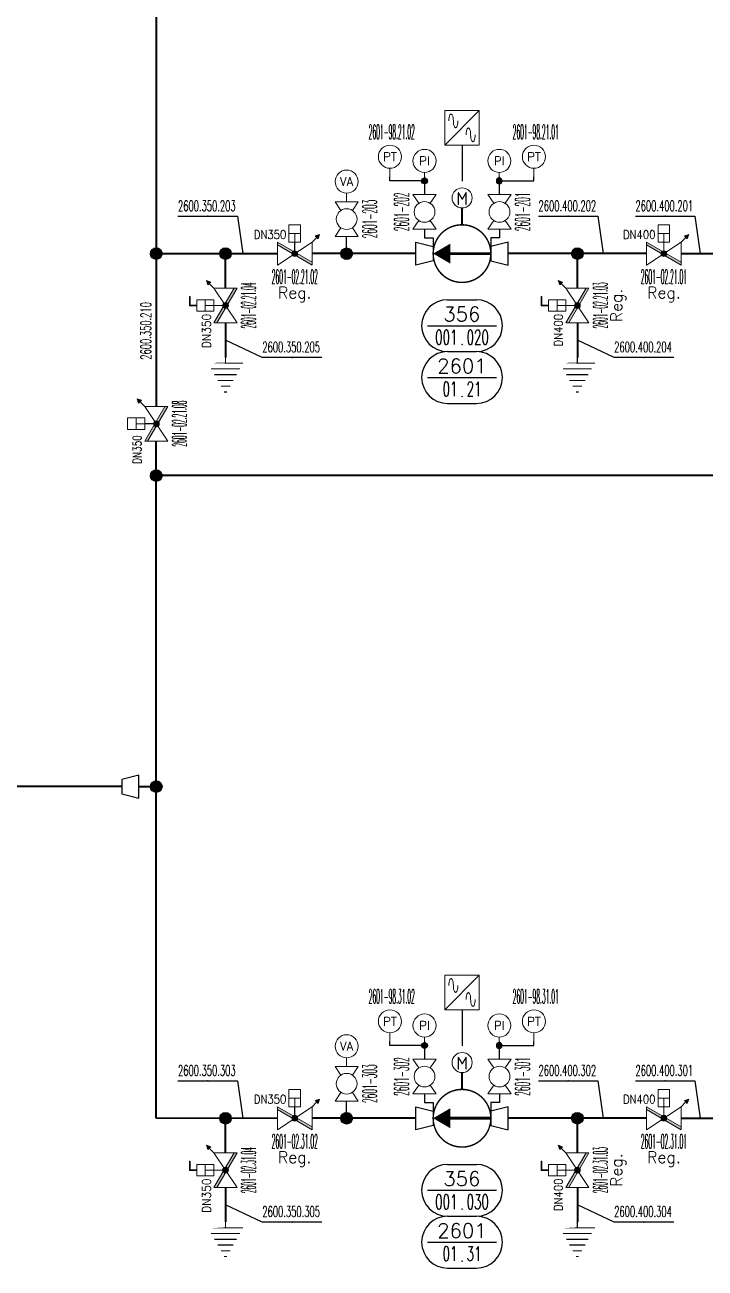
# Model space of a CAD drawing. Extents: x 20 to 522, y 20 to 460.
# Drawn here: x 151.7 to 269.7, y 19.5 to 235.2 of the extents above; entities that cross this region are included whole.
import ezdxf
from ezdxf.enums import TextEntityAlignment as Align

# ---------------------------------------------------------------- set-up
doc = ezdxf.new("R2010")
doc.units = 0
doc.header["$LTSCALE"] = 10
doc.linetypes.add('PHANTOM2', pattern=[1.25, 0.625, -0.125, 0.125, -0.125, 0.125, -0.125])
for name, color, linetype in [('000-TX1', 1, 'Continuous'), ('000-TX2', 2, 'Continuous'), ('000-TX3', 3, 'Continuous'), ('0CO0', 7, 'Continuous'), ('0CO1', 1, 'Continuous'), ('0TX1', 1, 'Continuous'), ('0TX2', 2, 'Continuous')]:
    doc.layers.add(name, color=color, linetype=linetype)
for name, color, linetype, lineweight in [('1400_1 Circulation System Piping', 102, 'Continuous', 60), ('2600 Tank Drainage System Piping', 200, 'Continuous', 40), ('ARMATURE', 1, 'Continuous', 15), ('PIPENUM', 1, 'Continuous', 25)]:
    doc.layers.add(name, color=color, linetype=linetype, lineweight=lineweight)
doc.layers.add('Viewport', color=7, linetype='Continuous', plot=False)
doc.styles.add('MMC-TX2', font='romans.shx')
doc.styles.add('ROMANS', font='romans.shx')
doc.styles.get("Standard").update_dxf_attribs({"font": 'isocp.shx'})
doc.styles.add('Standard-TX2', font='romans.shx')

# ---------------------------------------------------------------- blocks, each defined once
blk = doc.blocks.new('Overboard_tag')
at = {"const_width": 0.2}
for points in [[(0, -1), (0, 0)], [(-2.49, -2), (2.49, -2)], [(-1.93, -3), (1.93, -3)], [(-1.37, -4), (1.37, -4)], [(-0.81, -5), (0.81, -5)], [(-0.25, -6), (0.25, -6)]]:
    blk.add_lwpolyline(points, dxfattribs=at)
blk.add_lwpolyline([(-3.05, -1), (3.05, -1)], close=True, dxfattribs=at)
blk = doc.blocks.new('BU310PN_FPM_MMC')
h = blk.add_hatch(color=256)
h.dxf.hatch_style = 1
h.paths.add_polyline_path([(2.94, 6.27), (2.94, 5), (3.06, 5), (3.06, 6.15), (4.56, 6.15), (4.56, 6.27)])
h = blk.add_hatch(color=256)
h.dxf.hatch_style = 1
h.paths.add_polyline_path([(7.31, 3.31), (6.57, 3.06), (6.82, 2.82), (7.06, 2.57)])
blk.add_hatch(color=256).paths.add_polyline_path([(0, 2), (6, -1.5), (6, -2), (0, 1.5)])
h = blk.add_hatch(color=256)
edge = h.paths.add_edge_path()
edge.add_arc((3, -0.01), 0.5, 0, 360)
for p, q in [((2.94, 5), (2.94, 6.27)), ((2.94, 6.27), (4.56, 6.27)), ((3.06, 5), (2.94, 5)), ((3.06, 5), (3.06, 6.15)), ((3.06, 6.15), (4.56, 6.15)), ((4.56, 6.15), (4.56, 6.27)), ((2, 3.5), (4, 3.5)), ((3, 3.5), (3, 2)), ((6, 2), (6.82, 2.82)), ((7.31, 3.31), (6.57, 3.06)), ((6.57, 3.06), (6.82, 2.82)), ((6.82, 2.82), (7.06, 2.57)), ((7.31, 3.31), (7.06, 2.57))]:
    blk.add_line(p, q)
for points in [[(2, 2), (4, 2), (4, 5), (2, 5)], [(0, 2), (6, -1.5), (6, -2), (0, 1.5)]]:
    blk.add_lwpolyline(points, close=True)
blk.add_lwpolyline([(0, 2), (0, -2), (6, 2), (6, -2)])
at = {"const_width": 0.2}
blk.add_lwpolyline([(3, 0), (3, 2)], dxfattribs=at)
blk.add_circle((3, -0.01), 0.5)
at = {"layer": '000-TX1', "style": 'MMC-TX2'}
blk.add_text('Reg.', height=2, dxfattribs=at).set_placement((3, -7.1), align=Align.MIDDLE)
at = {"layer": '000-TX1', "style": 'MMC-TX2', "width": 0.85}
blk.add_attdef('SIZE', text='', height=1.5, dxfattribs=at).set_placement((1.54, 3.3), align=Align.MIDDLE_RIGHT)
at = {"layer": '000-TX1', "style": 'MMC-TX2', "width": 0.457143}
blk.add_attdef('ITEMNR.', text='', height=2.5, rotation=360, dxfattribs=at).set_placement((-0.99, -5.24), (7.01, -5.24), align=Align.FIT)
at = {"layer": '000-TX1', "style": 'MMC-TX2', "flags": 1}
for tag, p in [('PRODUCT_NR', (-1, -10.2)), ('DESCRIPTION.', (-1, -13.16)), ('TYPE', (-1, -16.17)), ('RATING', (-1, -19.17)), ('DRILL', (-1, -22.17)), ('HOUSING', (-1, -25.17)), ('TRIM', (-1, -28.17)), ('STEM', (-1, -31.17)), ('SEAT', (-1, -34.17)), ('CTRL', (-1, -37.17)), ('CERT', (-1, -40.17)), ('REMARKS', (-1, -43.17)), ('REV', (-1, -46.17)), ('TAG', (-1, -49.17)), ('FONT/SIGN', (-1, -52.17)), ('DO', (-1, -55.84)), ('DI', (-1, -58.84)), ('AO', (-0.79, -61.28)), ('AI', (-0.79, -64.28)), ('BUS', (-1, -66.95))]:
    blk.add_attdef(tag, p, '', height=1.5, dxfattribs=at)
blk = doc.blocks.new('BU310PN_FM_MMC')
h = blk.add_hatch(color=256)
h.dxf.hatch_style = 1
h.paths.add_polyline_path([(2.94, 6.27), (2.94, 5), (3.06, 5), (3.06, 6.15), (4.56, 6.15), (4.56, 6.27)])
h = blk.add_hatch(color=256)
h.dxf.hatch_style = 1
h.paths.add_polyline_path([(7.31, 3.31), (6.57, 3.06), (6.82, 2.82), (7.06, 2.57)])
blk.add_hatch(color=256).paths.add_polyline_path([(0, 2), (6, -1.5), (6, -2), (0, 1.5)])
h = blk.add_hatch(color=256)
edge = h.paths.add_edge_path()
edge.add_arc((3, -0.01), 0.5, 0, 360)
for p, q in [((2.94, 5), (2.94, 6.27)), ((2.94, 6.27), (4.56, 6.27)), ((3.06, 5), (2.94, 5)), ((3.06, 5), (3.06, 6.15)), ((3.06, 6.15), (4.56, 6.15)), ((4.56, 6.15), (4.56, 6.27)), ((2, 3.5), (4, 3.5)), ((3, 3.5), (3, 2)), ((6, 2), (6.82, 2.82)), ((7.31, 3.31), (6.57, 3.06)), ((6.57, 3.06), (6.82, 2.82)), ((6.82, 2.82), (7.06, 2.57)), ((7.31, 3.31), (7.06, 2.57))]:
    blk.add_line(p, q)
for points in [[(2, 2), (4, 2), (4, 5), (2, 5)], [(0, 2), (6, -1.5), (6, -2), (0, 1.5)]]:
    blk.add_lwpolyline(points, close=True)
blk.add_lwpolyline([(0, 2), (0, -2), (6, 2), (6, -2)])
at = {"const_width": 0.2}
blk.add_lwpolyline([(3, 0), (3, 2)], dxfattribs=at)
blk.add_circle((3, -0.01), 0.5)
at = {"layer": '000-TX1', "style": 'MMC-TX2', "width": 0.9}
blk.add_attdef('SIZE', text='', height=1.5, dxfattribs=at).set_placement((1.54, 3.3), align=Align.MIDDLE_RIGHT)
at = {"layer": '000-TX1', "style": 'MMC-TX2', "width": 0.457143}
blk.add_attdef('ITEMNR.', text='', height=2.5, rotation=360, dxfattribs=at).set_placement((-0.99, -5.24), (7.01, -5.24), align=Align.FIT)
at = {"layer": '000-TX1', "style": 'MMC-TX2', "flags": 1}
for tag, p in [('PRODUCT_NR', (-1, -10.2)), ('DESCRIPTION.', (-1, -13.16)), ('TYPE', (-1, -16.17)), ('RATING', (-1, -19.17)), ('DRILL', (-1, -22.17)), ('HOUSING', (-1, -25.17)), ('TRIM', (-1, -28.17)), ('STEM', (-1, -31.17)), ('SEAT', (-1, -34.17)), ('CTRL', (-1, -37.17)), ('CERT', (-1, -40.17)), ('REMARKS', (-1, -43.17)), ('REV', (-1, -46.17)), ('TAG', (-1, -49.17)), ('FONT/SIGN', (-1, -52.17))]:
    blk.add_attdef(tag, p, '', height=1.5, dxfattribs=at)
blk = doc.blocks.new('BU310PN_FP_MMC')
h = blk.add_hatch(color=256)
h.dxf.hatch_style = 1
h.paths.add_polyline_path([(7.31, 3.31), (6.57, 3.06), (6.82, 2.82), (7.06, 2.57)])
blk.add_hatch(color=256).paths.add_polyline_path([(0, 2), (6, -1.5), (6, -2), (0, 1.5)])
h = blk.add_hatch(color=256)
edge = h.paths.add_edge_path()
edge.add_arc((3, -0.01), 0.5, 0, 360)
for p, q in [((2, 3.5), (4, 3.5)), ((3, 3.5), (3, 2)), ((6, 2), (6.82, 2.82)), ((7.31, 3.31), (6.57, 3.06)), ((6.57, 3.06), (6.82, 2.82)), ((6.82, 2.82), (7.06, 2.57)), ((7.31, 3.31), (7.06, 2.57))]:
    blk.add_line(p, q)
for points in [[(2, 2), (4, 2), (4, 5), (2, 5)], [(0, 2), (6, -1.5), (6, -2), (0, 1.5)]]:
    blk.add_lwpolyline(points, close=True)
blk.add_lwpolyline([(0, 2), (0, -2), (6, 2), (6, -2)])
at = {"const_width": 0.2}
blk.add_lwpolyline([(3, 0), (3, 2)], dxfattribs=at)
blk.add_circle((3, -0.01), 0.5)
at = {"layer": '000-TX1', "style": 'MMC-TX2'}
blk.add_text('Reg.', height=2, dxfattribs=at).set_placement((3, -7.1), align=Align.MIDDLE)
at = {"layer": '000-TX1', "style": 'MMC-TX2', "width": 0.85}
blk.add_attdef('SIZE', text='', height=1.5, dxfattribs=at).set_placement((1.54, 3.3), align=Align.MIDDLE_RIGHT)
at = {"layer": '000-TX1', "style": 'MMC-TX2', "width": 0.457143}
blk.add_attdef('ITEMNR.', text='', height=2.5, rotation=360, dxfattribs=at).set_placement((-0.99, -5.24), (7.01, -5.24), align=Align.FIT)
at = {"layer": '000-TX1', "style": 'MMC-TX2', "flags": 1}
for tag, p in [('PRODUCT_NR', (-1, -10.2)), ('DESCRIPTION.', (-1, -13.16)), ('TYPE', (-1, -16.17)), ('RATING', (-1, -19.17)), ('DRILL', (-1, -22.17)), ('HOUSING', (-1, -25.17)), ('TRIM', (-1, -28.17)), ('STEM', (-1, -31.17)), ('SEAT', (-1, -34.17)), ('CTRL', (-1, -37.17)), ('CERT', (-1, -40.17)), ('REMARKS', (-1, -43.17)), ('REV', (-1, -46.17)), ('TAG', (-1, -49.17)), ('FONT/SIGN', (-1, -52.17)), ('DO', (-1, -55.84)), ('DI', (-1, -58.84)), ('AO', (-0.79, -61.28)), ('AI', (-0.79, -64.28)), ('BUS', (-1, -66.95))]:
    blk.add_attdef(tag, p, '', height=1.5, dxfattribs=at)
blk = doc.blocks.new('BU310PN_F_MMC')
h = blk.add_hatch(color=256)
h.dxf.hatch_style = 1
h.paths.add_polyline_path([(7.31, 3.31), (6.57, 3.06), (6.82, 2.82), (7.06, 2.57)])
blk.add_hatch(color=256).paths.add_polyline_path([(0, 2), (6, -1.5), (6, -2), (0, 1.5)])
h = blk.add_hatch(color=256)
edge = h.paths.add_edge_path()
edge.add_arc((3, -0.01), 0.5, 0, 360)
for p, q in [((2, 3.5), (4, 3.5)), ((3, 3.5), (3, 2)), ((6, 2), (6.82, 2.82)), ((7.31, 3.31), (6.57, 3.06)), ((6.57, 3.06), (6.82, 2.82)), ((6.82, 2.82), (7.06, 2.57)), ((7.31, 3.31), (7.06, 2.57))]:
    blk.add_line(p, q)
for points in [[(2, 2), (4, 2), (4, 5), (2, 5)], [(0, 2), (6, -1.5), (6, -2), (0, 1.5)]]:
    blk.add_lwpolyline(points, close=True)
blk.add_lwpolyline([(0, 2), (0, -2), (6, 2), (6, -2)])
at = {"const_width": 0.2}
blk.add_lwpolyline([(3, 0), (3, 2)], dxfattribs=at)
blk.add_circle((3, -0.01), 0.5)
at = {"layer": '000-TX1', "style": 'MMC-TX2', "width": 0.75}
blk.add_attdef('SIZE', text='', height=1.5, dxfattribs=at).set_placement((1, 3.34), align=Align.MIDDLE_RIGHT)
at = {"layer": '000-TX1', "style": 'MMC-TX2', "width": 0.457143}
blk.add_attdef('ITEMNR.', text='', height=2.5, rotation=360, dxfattribs=at).set_placement((-0.99, -5.24), (7.01, -5.24), align=Align.FIT)
at = {"layer": '000-TX1', "style": 'MMC-TX2', "flags": 1}
for tag, p in [('PRODUCT_NR', (-1, -10.2)), ('DESCRIPTION.', (-1, -13.16)), ('TYPE', (-1, -16.17)), ('RATING', (-1, -19.17)), ('DRILL', (-1, -22.17)), ('HOUSING', (-1, -25.17)), ('TRIM', (-1, -28.17)), ('STEM', (-1, -31.17)), ('SEAT', (-1, -34.17)), ('CTRL', (-1, -37.17)), ('CERT', (-1, -40.17)), ('REMARKS', (-1, -43.17)), ('REV', (-1, -46.17)), ('TAG', (-1, -49.17)), ('FONT/SIGN', (-1, -52.17)), ('DO', (-1, -55.84)), ('DI', (-1, -58.84)), ('AO', (-0.79, -61.28)), ('AI', (-0.79, -64.28)), ('BUS', (-1, -66.95))]:
    blk.add_attdef(tag, p, '', height=1.5, dxfattribs=at)
blk = doc.blocks.new('MMCFP_COMP_TAG')
at = {"layer": '000-TX3', "ltscale": 3}
for p, q in [((-2.5, 4.5), (2.5, 4.5)), ((-6, 0), (6, 0)), ((-2.5, -4.5), (2.5, -4.5))]:
    blk.add_line(p, q, dxfattribs=at)
for centre, start, end in [((-2.5, 0), 90, 270), ((2.5, 0), 270, 90)]:
    blk.add_arc(centre, 4.5, start, end, dxfattribs=at)
at = {"layer": '000-TX2', "style": 'Standard-TX2'}
blk.add_text('.', height=1.5, dxfattribs=at).set_placement((0.02, -3.35), align=Align.CENTER)
at = {"layer": '000-TX2', "style": 'Standard-TX2', "flags": 8}
blk.add_attdef('WBS1', text='', height=2.5, dxfattribs=at).set_placement((-0.02, 0.75), align=Align.CENTER)
at = {"layer": '000-TX2', "style": 'Standard-TX2', "width": 0.6, "flags": 8}
blk.add_attdef('WBS2', text='', height=2.5, dxfattribs=at).set_placement((-0.8, -3.25), align=Align.RIGHT)
blk.add_attdef('Number', (0.8, -3.25), '', height=2.5, dxfattribs=at)
blk = doc.blocks.new('JOINT')
h = blk.add_hatch(color=256)
h.dxf.hatch_style = 1
h.paths.add_polyline_path([(1, 0, 1), (-1, 0, 1)])
at = {"layer": 'Viewport'}
blk.add_circle((0, 0), 1, dxfattribs=at)
blk = doc.blocks.new('1900 TANK-TRUNK-DEWATER 01')
at = {"layer": '0CO0'}
for points in [[(-93.26, 18.48), (-82.93, 18.48), (-82, 12)], [(-30.76, 18.48), (-20.43, 18.48), (-19.5, 12)], [(-13.95, 18.48), (-3.62, 18.48), (-2.69, 12)]]:
    blk.add_lwpolyline(points, dxfattribs=at)
at = {"layer": '2600 Tank Drainage System Piping'}
for points in [[(-85, 6), (-85, 12)], [(-52, 12), (-70, 12)], [(-12, 12), (-36, 12)], [(-24, 6), (-24, 12)], [(-6, 12), (7.5, 12), (7.5, 1.5)], [(-85, 0), (-85, -6)], [(-24, 0), (-24, -6)]]:
    blk.add_lwpolyline(points, dxfattribs=at)
at = {"layer": '0CO1'}
for p in [(-85, -6), (-24, -6)]:
    blk.add_blockref('Overboard_tag', p, dxfattribs=at)
at = {"layer": '2600 Tank Drainage System Piping', "rotation": 180}
blk.add_blockref('JOINT', (-64, 11.99), dxfattribs=at)
blk = doc.blocks.new('P301_MMC')
at = {"const_width": 0.25}
blk.add_lwpolyline([(10.5, 0), (10.5, 0, -0.414214), (5.5, -5), (5.5, -5, -0.414214), (0.5, 0), (0.5, 0, -0.414214), (5.5, 5), (5.5, 5, -0.414214)], format="xyb", close=True, dxfattribs=at)
at = {"ltscale": 2}
blk.add_lwpolyline([(3.5, 0, 3.5, 0, 0), (0.5, 0, 0, 0, 0)], format="xyseb", dxfattribs=at)
at = {"const_width": 0.5}
blk.add_lwpolyline([(10.5, 0), (3.5, 0)], dxfattribs=at)
blk = doc.blocks.new('E852_MMC')
at = {"color": 0}
blk.add_line((-3, 0), (3, 6), dxfattribs=at)
blk.add_lwpolyline([(-3, 0), (3, 0), (3, 6), (-3, 6)], close=True, dxfattribs=at)
for centre, major_axis in [((-1.9, 4.2), (0, -1.2)), ((-1.1, 4.2), (0, 1.2)), ((1.1, 1.8), (0, -1.2)), ((1.9, 1.8), (0, 1.2))]:
    blk.add_ellipse(centre, major_axis=major_axis, ratio=0.333333, start_param=1.570796, end_param=4.712389, dxfattribs=at)
blk = doc.blocks.new('CPUMP WITH SENSORS')
at = {"layer": '0CO0', "linetype": 'PHANTOM2'}
blk.add_lwpolyline([(0, 18.82), (-0.02, 11.41)], dxfattribs=at)
at = {"layer": '0CO1'}
for points in [[(-6.46, 12.61), (-12.46, 12.61), (-12.46, 13.32)], [(-6.46, 13.32), (-6.46, 10.24)], [(6.5, 13.32), (6.5, 10.24)], [(6.5, 12.61), (12.5, 12.61), (12.5, 13.32)], [(-6.5, 4.24), (-6.5, 2.74), (-5, 2.74), (-5, 1.24)], [(6.5, 4.24), (6.5, 2.74), (5, 2.74), (5, 1.24)]]:
    blk.add_lwpolyline(points, dxfattribs=at)
for points in [[(-8, -2), (-8, 2), (-5, 1.25), (-5, -1.25)], [(8, -2), (8, 2), (5, 1.25), (5, -1.25)]]:
    blk.add_lwpolyline(points, close=True, dxfattribs=at)
at = {"layer": 'ARMATURE', "const_width": 0.373}
blk.add_lwpolyline([(0, 4.97), (0, 7.92)], dxfattribs=at)
at = {"layer": 'ARMATURE'}
blk.add_circle((-0.02, 9.66), 1.74, dxfattribs=at)
at = {"layer": '0CO1', "yscale": 0.5, "zscale": 0.5, "rotation": 180}
for p, xscale in [((-6.46, 12.6), 0.5), ((6.5, 12.6), -0.5)]:
    blk.add_blockref('JOINT', p, dxfattribs=dict(at, xscale=xscale))
at = {"layer": 'ARMATURE', "ltscale": 2, "xscale": -1}
blk.add_blockref('E852_MMC', (0, 18.82), dxfattribs=at)
at = {"layer": 'ARMATURE', "ltscale": 2, "rotation": 180}
blk.add_blockref('P301_MMC', (5.5, 0), dxfattribs=at)
at = {"color": 2}
blk.add_text('M', height=2.24, dxfattribs=at).set_placement((-0.04, 8.43), align=Align.CENTER)
blk = doc.blocks.new('Pipe_tag')
at = {"layer": '0CO1', "ltscale": 2}
blk.add_point((6, 0), dxfattribs=at)
at = {"color": 0, "style": 'ROMANS', "width": 0.532808}
blk.add_attdef('PIPE-NO', text='', height=2.2, dxfattribs=at).set_placement((-0.18, 1.08), (11.82, 1.08), align=Align.FIT)
at = {"layer": '000-TX2', "color": 2, "style": 'ROMANS', "flags": 1}
for tag, p in [('REMARKS', (6, 12.18)), ('TO', (5.97, 10.4)), ('FROM', (6.01, 8.78)), ('MATERIAL', (6.34, 6.9)), ('DIAMETER', (6.07, 4.56))]:
    blk.add_attdef(tag, text='', height=1.2, dxfattribs=at).set_placement(p, align=Align.MIDDLE_CENTER)
at = {"layer": '000-TX2', "style": 'ROMANS'}
blk.add_attdef('PIPE_TYPE', text='', height=1.2, dxfattribs=at).set_placement((5.89, -1.18), align=Align.MIDDLE)
blk = doc.blocks.new('I201_MMC')
blk.add_line((0, 1.68), (0, 3.18))
blk.add_circle((0, 5.18), 2)
at = {"layer": '000-TX1', "style": 'MMC-TX2', "flags": 1}
for tag, p in [('DO', (-2.77, -51.79)), ('DI', (-2.77, -54.79)), ('AO', (-2.56, -57.23)), ('AI', (-2.56, -60.23)), ('BUS', (-2.77, -62.9))]:
    blk.add_attdef(tag, p, '', height=1.5, dxfattribs=at)
at = {"layer": '0TX1', "style": 'MMC-TX2', "width": 0.457143}
blk.add_attdef('ITEMNR.', text='', height=2.5, rotation=360, dxfattribs=at).set_placement((-3.69, 8.24), (4.31, 8.24), align=Align.FIT)
at = {"layer": '0TX1', "style": 'MMC-TX2'}
blk.add_attdef('SIZE', text='', height=1.5, dxfattribs=at).set_placement((-1.84, 3.3), align=Align.MIDDLE_RIGHT)
at = {"layer": '0TX1', "style": 'MMC-TX2', "flags": 1}
for tag, p in [('PRODUCT_NR', (-2.77, -7.16)), ('DESCRIPTION.', (-2.77, -10.12)), ('TYPE', (-2.77, -13.13)), ('RATING', (-2.77, -16.13)), ('DRILL', (-2.77, -19.13)), ('HOUSING', (-2.77, -22.13)), ('TRIM', (-2.77, -25.13)), ('STEM', (-2.77, -28.13)), ('SEAT', (-2.77, -31.13)), ('CTRL', (-2.77, -34.13)), ('CERT', (-2.77, -37.13)), ('REMARKS', (-2.77, -40.13)), ('REV', (-2.77, -43.13)), ('TAG', (-2.77, -46.13)), ('FONT/SIGN', (-2.77, -49.13))]:
    blk.add_attdef(tag, p, '', height=1.5, dxfattribs=at)
at = {"layer": '0TX2', "style": 'MMC-TX2', "flags": 8}
blk.add_attdef('T', text='', height=1.5, dxfattribs=at).set_placement((0, 5.18), align=Align.MIDDLE_CENTER)
blk = doc.blocks.new('PI')
blk.add_line((0, 0), (0, 0.78))
blk.add_circle((0, 2.78), 2)
at = {"layer": '000-TX1', "style": 'MMC-TX2', "flags": 1}
for tag, p in [('DO', (-2.77, -54.19)), ('DI', (-2.77, -57.19)), ('AO', (-2.56, -59.63)), ('AI', (-2.56, -62.63)), ('BUS', (-2.77, -65.3))]:
    blk.add_attdef(tag, p, '', height=1.5, dxfattribs=at)
at = {"layer": '0TX1', "style": 'MMC-TX2', "width": 0.457143}
blk.add_attdef('ITEMNR.', text='', height=2.5, rotation=360, dxfattribs=at).set_placement((-3.69, 5.84), (4.31, 5.84), align=Align.FIT)
at = {"layer": '0TX1', "style": 'MMC-TX2'}
blk.add_attdef('SIZE', text='', height=1.5, dxfattribs=at).set_placement((-1.84, 0.9), align=Align.MIDDLE_RIGHT)
at = {"layer": '0TX1', "style": 'MMC-TX2', "flags": 1}
for tag, p in [('PRODUCT_NR', (-2.77, -9.56)), ('DESCRIPTION.', (-2.77, -12.52)), ('TYPE', (-2.77, -15.53)), ('RATING', (-2.77, -18.53)), ('DRILL', (-2.77, -21.53)), ('HOUSING', (-2.77, -24.53)), ('TRIM', (-2.77, -27.53)), ('STEM', (-2.77, -30.53)), ('SEAT', (-2.77, -33.53)), ('CTRL', (-2.77, -36.53)), ('CERT', (-2.77, -39.53)), ('REMARKS', (-2.77, -42.53)), ('REV', (-2.77, -45.53)), ('TAG', (-2.77, -48.53)), ('FONT/SIGN', (-2.77, -51.53))]:
    blk.add_attdef(tag, p, '', height=1.5, dxfattribs=at)
at = {"layer": '0TX2', "style": 'MMC-TX2', "flags": 8}
blk.add_attdef('PI', text='', height=1.5, dxfattribs=at).set_placement((0, 2.78), align=Align.MIDDLE_CENTER)
blk = doc.blocks.new('BV702_MMC')
for points in [[(1.5, -1), (0, -2), (0, 2), (1.5, 1)], [(4.5, -1), (6, -2), (6, 2), (4.5, 1)]]:
    blk.add_lwpolyline(points)
blk.add_circle((3, 0), 1.8)
at = {"layer": '000-TX1', "style": 'MMC-TX2'}
blk.add_attdef('SIZE', text='', height=1.5, dxfattribs=at).set_placement((1.54, 3.3), align=Align.MIDDLE_RIGHT)
at = {"layer": '000-TX1', "style": 'MMC-TX2', "width": 0.457143}
blk.add_attdef('ITEMNR.', text='', height=2.5, rotation=360, dxfattribs=at).set_placement((-0.99, -5.24), (7.01, -5.24), align=Align.FIT)
at = {"layer": '000-TX1', "style": 'MMC-TX2', "flags": 1}
for tag, p in [('PRODUCT_NR', (-1, -10.2)), ('DESCRIPTION.', (-1, -13.16)), ('TYPE', (-1, -16.17)), ('RATING', (-1, -19.17)), ('DRILL', (-1, -22.17)), ('HOUSING', (-1, -25.17)), ('TRIM', (-1, -28.17)), ('STEM', (-1, -31.17)), ('SEAT', (-1, -34.17)), ('CTRL', (-1, -37.17)), ('CERT', (-1, -40.17)), ('REV', (-1, -46.17)), ('TAG', (-1, -49.17)), ('FONT/SIGN', (-1, -52.17)), ('DO', (-1, -55.82)), ('DI', (-1, -58.82)), ('AO', (-0.79, -61.26)), ('AI', (-0.79, -64.26)), ('BUS', (-1, -66.94))]:
    blk.add_attdef(tag, p, '', height=1.5, dxfattribs=at)
blk.add_attdef('REMARKS', text='', height=1, dxfattribs=at).set_placement((-1, -43.17), (9.07, -43.17), align=Align.ALIGNED)
blk = doc.blocks.new('VA')
blk.add_line((0, -0.72), (0, 0.78))
blk.add_circle((0, 2.78), 2)
at = {"layer": '000-TX1', "style": 'MMC-TX2', "flags": 1}
for tag, p in [('DO', (-2.77, -54.19)), ('DI', (-2.77, -57.19)), ('AO', (-2.56, -59.63)), ('AI', (-2.56, -62.63)), ('BUS', (-2.77, -65.3))]:
    blk.add_attdef(tag, p, '', height=1.5, dxfattribs=at)
at = {"layer": '0TX1', "style": 'MMC-TX2', "width": 0.457143}
blk.add_attdef('ITEMNR.', text='', height=2.5, rotation=360, dxfattribs=at).set_placement((-3.69, 5.84), (4.31, 5.84), align=Align.FIT)
at = {"layer": '0TX1', "style": 'MMC-TX2'}
blk.add_attdef('SIZE', text='', height=1.5, dxfattribs=at).set_placement((-1.84, 0.9), align=Align.MIDDLE_RIGHT)
at = {"layer": '0TX1', "style": 'MMC-TX2', "flags": 1}
for tag, p in [('PRODUCT_NR', (-2.77, -9.56)), ('DESCRIPTION.', (-2.77, -12.52)), ('TYPE', (-2.77, -15.53)), ('RATING', (-2.77, -18.53)), ('DRILL', (-2.77, -21.53)), ('HOUSING', (-2.77, -24.53)), ('TRIM', (-2.77, -27.53)), ('STEM', (-2.77, -30.53)), ('SEAT', (-2.77, -33.53)), ('CTRL', (-2.77, -36.53)), ('CERT', (-2.77, -39.53)), ('REMARKS', (-2.77, -42.53)), ('REV', (-2.77, -45.53)), ('TAG', (-2.77, -48.53)), ('FONT/SIGN', (-2.77, -51.53))]:
    blk.add_attdef(tag, p, '', height=1.5, dxfattribs=at)
at = {"layer": '0TX2', "style": 'MMC-TX2', "flags": 8}
blk.add_attdef('VA', text='', height=1.5, dxfattribs=at).set_placement((0, 2.78), align=Align.MIDDLE_CENTER)

msp = doc.modelspace()

# ---------------------------------------------------------------- linework, layer by layer
for points in [[(203.22, 177.52), (192.89, 177.52), (186.52, 180.53)], [(264.22, 177.52), (253.89, 177.52), (247.52, 180.53)], [(203.22, 27.52), (192.89, 27.52), (186.52, 30.53)], [(264.22, 27.52), (253.89, 27.52), (247.52, 30.53)]]:
    msp.add_lwpolyline(points)
at = {"layer": '0CO0'}
for points in [[(178.27, 202), (188.59, 202), (189.52, 195.53)], [(240.77, 202), (251.09, 202), (252.02, 195.53)], [(257.57, 202), (267.9, 202), (268.83, 195.53)]]:
    msp.add_lwpolyline(points, dxfattribs=at)
at = {"layer": '0CO1'}
for points in [[(207.52, 195.52), (207.52, 198.52)], [(207.52, 45.52), (207.52, 48.52)]]:
    msp.add_lwpolyline(points, dxfattribs=at)
msp.add_lwpolyline([(171.52, 101.06), (171.52, 105.06), (168.52, 104.31), (168.52, 101.81)], close=True, dxfattribs=at)
at = {"layer": '2600 Tank Drainage System Piping'}
for p, q in [((174.52, 313.02), (174.52, 195.53)), ((174.52, 195.53), (174.52, 169.02)), ((174.52, 195.53), (195.52, 195.53)), ((174.52, 45.53), (174.52, 163.02)), ((477.58, 157.02), (174.52, 157.02)), ((168.52, 103.06), (122.02, 103.06)), ((171.52, 103.06), (174.52, 103.06)), ((195.52, 45.51), (174.52, 45.53))]:
    msp.add_line(p, q, dxfattribs=at)
for points in [[(186.52, 189.53), (186.52, 195.53)], [(219.52, 195.53), (201.52, 195.53)], [(259.52, 195.53), (235.52, 195.53)], [(247.52, 189.53), (247.52, 195.53)], [(265.52, 195.53), (279.02, 195.53), (279.02, 185.03)], [(186.52, 183.53), (186.52, 177.53)], [(247.52, 183.53), (247.52, 177.53)]]:
    msp.add_lwpolyline(points, dxfattribs=at)

# ---------------------------------------------------------------- block references
ref = msp.add_blockref('MMCFP_COMP_TAG', (227.52, 183.03))
ref.add_attrib('WBS1', '356', dxfattribs={"layer": '000-TX2', "height": 2.5, "style": 'Standard-TX2'}).set_placement((227.5, 183.78), align=Align.CENTER)
ref.add_attrib('WBS2', '001', dxfattribs={"layer": '000-TX2', "height": 2.5, "style": 'Standard-TX2', "width": 0.6}).set_placement((226.72, 179.78), align=Align.RIGHT)
ref.add_attrib('Number', '020', (228.32, 179.78), dxfattribs={"layer": '000-TX2', "height": 2.5, "style": 'Standard-TX2', "width": 0.6})
ref = msp.add_blockref('MMCFP_COMP_TAG', (227.52, 174.03))
ref.add_attrib('WBS1', '2601', dxfattribs={"layer": '000-TX2', "height": 2.5, "style": 'Standard-TX2'}).set_placement((227.5, 174.78), align=Align.CENTER)
ref.add_attrib('WBS2', '01', dxfattribs={"layer": '000-TX2', "height": 2.5, "style": 'Standard-TX2', "width": 0.6}).set_placement((226.72, 170.78), align=Align.RIGHT)
ref.add_attrib('Number', '21', (228.32, 170.78), dxfattribs={"layer": '000-TX2', "height": 2.5, "style": 'Standard-TX2', "width": 0.6})
ref = msp.add_blockref('MMCFP_COMP_TAG', (227.52, 33.03))
ref.add_attrib('WBS1', '356', dxfattribs={"layer": '000-TX2', "height": 2.5, "style": 'Standard-TX2'}).set_placement((227.5, 33.78), align=Align.CENTER)
ref.add_attrib('WBS2', '001', dxfattribs={"layer": '000-TX2', "height": 2.5, "style": 'Standard-TX2', "width": 0.6}).set_placement((226.72, 29.78), align=Align.RIGHT)
ref.add_attrib('Number', '030', (228.32, 29.78), dxfattribs={"layer": '000-TX2', "height": 2.5, "style": 'Standard-TX2', "width": 0.6})
ref = msp.add_blockref('MMCFP_COMP_TAG', (227.52, 24.03))
ref.add_attrib('WBS1', '2601', dxfattribs={"layer": '000-TX2', "height": 2.5, "style": 'Standard-TX2'}).set_placement((227.5, 24.78), align=Align.CENTER)
ref.add_attrib('WBS2', '01', dxfattribs={"layer": '000-TX2', "height": 2.5, "style": 'Standard-TX2', "width": 0.6}).set_placement((226.72, 20.78), align=Align.RIGHT)
ref.add_attrib('Number', '31', (228.32, 20.78), dxfattribs={"layer": '000-TX2', "height": 2.5, "style": 'Standard-TX2', "width": 0.6})
at = {"layer": '0CO1'}
for name, p in [('Overboard_tag', (186.52, 177.53)), ('Overboard_tag', (247.52, 177.53)), ('1900 TANK-TRUNK-DEWATER 01', (271.52, 33.53)), ('Overboard_tag', (247.52, 27.53))]:
    msp.add_blockref(name, p, dxfattribs=at)
at = {"layer": '1400_1 Circulation System Piping', "xscale": -1}
for p in [(227.52, 195.53), (227.52, 45.53)]:
    msp.add_blockref('CPUMP WITH SENSORS', p, dxfattribs=at)
at = {"layer": '2600 Tank Drainage System Piping'}
for p in [(174.52, 195.53), (186.52, 195.53), (247.52, 195.53), (174.52, 157.02), (174.52, 103.06), (186.52, 45.52), (247.52, 45.53)]:
    msp.add_blockref('JOINT', p, dxfattribs=at)
at = {"layer": '2600 Tank Drainage System Piping', "rotation": 180}
msp.add_blockref('JOINT', (207.52, 195.51), dxfattribs=at)
at = {"layer": 'ARMATURE'}
ref = msp.add_blockref('I201_MMC', (215.02, 207.16), dxfattribs=at)
ref.add_attrib('ITEMNR.', '2601-98.21.02', dxfattribs={"layer": '0TX1', "height": 2.5, "rotation": 360, "style": 'MMC-TX2', "width": 0.276543}).set_placement((211.34, 215.41), (219.34, 215.41), align=Align.FIT)
ref.add_attrib('T', 'PT', dxfattribs={"layer": '0TX2', "height": 1.5, "style": 'MMC-TX2'}).set_placement((215.02, 212.34), align=Align.MIDDLE_CENTER)
ref = msp.add_blockref('I201_MMC', (239.99, 207.16), dxfattribs=at)
ref.add_attrib('ITEMNR.', '2601-98.21.01', dxfattribs={"layer": '0TX1', "height": 2.5, "rotation": 360, "style": 'MMC-TX2', "width": 0.283544}).set_placement((236.3, 215.41), (244.3, 215.41), align=Align.FIT)
ref.add_attrib('T', 'PT', dxfattribs={"layer": '0TX2', "height": 1.5, "style": 'MMC-TX2'}).set_placement((239.99, 212.34), align=Align.MIDDLE_CENTER)
ref = msp.add_blockref('PI', (221.02, 208.84), dxfattribs=at)
ref.add_attrib('PI', 'PI', dxfattribs={"layer": '0TX2', "height": 1.5, "style": 'MMC-TX2'}).set_placement((221.02, 211.62), align=Align.MIDDLE_CENTER)
ref = msp.add_blockref('PI', (233.99, 208.84), dxfattribs=at)
ref.add_attrib('PI', 'PI', dxfattribs={"layer": '0TX2', "height": 1.5, "style": 'MMC-TX2'}).set_placement((233.99, 211.62), align=Align.MIDDLE_CENTER)
ref = msp.add_blockref('VA', (207.52, 205.24), dxfattribs=at)
ref.add_attrib('VA', 'VA', dxfattribs={"layer": '0TX2', "height": 1.5, "style": 'MMC-TX2'}).set_placement((207.52, 208.02), align=Align.MIDDLE_CENTER)
ref = msp.add_blockref('BV702_MMC', (221.02, 199.76), dxfattribs=dict(at, xscale=-1, rotation=270))
ref.add_attrib('ITEMNR.', ' 2601-202 ', dxfattribs={"layer": '000-TX1', "height": 2.5, "rotation": 90, "style": 'MMC-TX2', "width": 0.323077}).set_placement((218.28, 198.77), (218.28, 206.77), align=Align.FIT)
ref = msp.add_blockref('BV702_MMC', (234.02, 199.76), dxfattribs=dict(at, rotation=89.99999999999999))
ref.add_attrib('ITEMNR.', ' 2601-201 ', dxfattribs={"layer": '000-TX1', "height": 2.5, "rotation": 90, "style": 'MMC-TX2', "width": 0.323077}).set_placement((239.26, 198.77), (239.26, 206.77), align=Align.FIT)
ref = msp.add_blockref('BV702_MMC', (207.52, 198.52), dxfattribs=dict(at, rotation=89.99999999999999))
ref.add_attrib('ITEMNR.', ' 2601-203 ', dxfattribs={"layer": '000-TX1', "height": 2.5, "rotation": 90, "style": 'MMC-TX2', "width": 0.323077}).set_placement((212.76, 197.53), (212.76, 205.53), align=Align.FIT)
ref = msp.add_blockref('BU310PN_FP_MMC', (195.52, 195.53), dxfattribs=at)
ref.add_attrib('ITEMNR.', '2601-02.21.02', dxfattribs={"layer": '000-TX1', "height": 2.5, "style": 'MMC-TX2', "width": 0.276543}).set_placement((194.53, 190.29), (202.53, 190.29), align=Align.FIT)
ref.add_attrib('SIZE', 'DN350', dxfattribs={"layer": '000-TX1', "height": 1.5, "style": 'MMC-TX2', "width": 0.85}).set_placement((197.06, 198.82), align=Align.MIDDLE_RIGHT)
ref = msp.add_blockref('BU310PN_FP_MMC', (259.52, 195.53), dxfattribs=at)
ref.add_attrib('ITEMNR.', '2601-02.21.01', dxfattribs={"layer": '000-TX1', "height": 2.5, "style": 'MMC-TX2', "width": 0.283544}).set_placement((258.53, 190.29), (266.53, 190.29), align=Align.FIT)
ref.add_attrib('SIZE', 'DN400', dxfattribs={"layer": '000-TX1', "height": 1.5, "style": 'MMC-TX2', "width": 0.85}).set_placement((261.06, 198.82), align=Align.MIDDLE_RIGHT)
ref = msp.add_blockref('BU310PN_FM_MMC', (186.52, 183.53), dxfattribs=dict(at, rotation=90))
ref.add_attrib('ITEMNR.', '2601-02.21.04', dxfattribs={"layer": '000-TX1', "height": 2.5, "rotation": 90, "style": 'MMC-TX2', "width": 0.27541}).set_placement((191.76, 182.53), (191.76, 190.53), align=Align.FIT)
ref.add_attrib('SIZE', 'DN350', dxfattribs={"layer": '000-TX1', "height": 1.5, "rotation": 90, "style": 'MMC-TX2', "width": 0.9}).set_placement((183.22, 185.06), align=Align.MIDDLE_RIGHT)
ref = msp.add_blockref('BU310PN_FPM_MMC', (247.52, 183.53), dxfattribs=dict(at, rotation=90))
ref.add_attrib('ITEMNR.', '2601-02.21.03', dxfattribs={"layer": '000-TX1', "height": 2.5, "rotation": 90, "style": 'MMC-TX2', "width": 0.276543}).set_placement((252.76, 182.53), (252.76, 190.53), align=Align.FIT)
ref.add_attrib('SIZE', 'DN400', dxfattribs={"layer": '000-TX1', "height": 1.5, "rotation": 90, "style": 'MMC-TX2', "width": 0.85}).set_placement((244.22, 185.06), align=Align.MIDDLE_RIGHT)
ref = msp.add_blockref('BU310PN_F_MMC', (174.52, 163.02), dxfattribs=dict(at, rotation=90))
ref.add_attrib('ITEMNR.', '2601-02.21.08', dxfattribs={"layer": '000-TX1', "height": 2.5, "rotation": 90, "style": 'MMC-TX2', "width": 0.276543}).set_placement((179.76, 162.03), (179.76, 170.03), align=Align.FIT)
ref.add_attrib('SIZE', 'DN350', dxfattribs={"layer": '000-TX1', "height": 1.5, "rotation": 90, "style": 'MMC-TX2', "width": 0.75}).set_placement((171.18, 164.02), align=Align.MIDDLE_RIGHT)
ref = msp.add_blockref('I201_MMC', (215.02, 57.16), dxfattribs=at)
ref.add_attrib('ITEMNR.', '2601-98.31.02', dxfattribs={"layer": '0TX1', "height": 2.5, "rotation": 360, "style": 'MMC-TX2', "width": 0.276543}).set_placement((211.34, 65.41), (219.34, 65.41), align=Align.FIT)
ref.add_attrib('T', 'PT', dxfattribs={"layer": '0TX2', "height": 1.5, "style": 'MMC-TX2'}).set_placement((215.02, 62.34), align=Align.MIDDLE_CENTER)
ref = msp.add_blockref('I201_MMC', (239.99, 57.16), dxfattribs=at)
ref.add_attrib('ITEMNR.', '2601-98.31.01', dxfattribs={"layer": '0TX1', "height": 2.5, "rotation": 360, "style": 'MMC-TX2', "width": 0.283544}).set_placement((236.3, 65.41), (244.3, 65.41), align=Align.FIT)
ref.add_attrib('T', 'PT', dxfattribs={"layer": '0TX2', "height": 1.5, "style": 'MMC-TX2'}).set_placement((239.99, 62.34), align=Align.MIDDLE_CENTER)
ref = msp.add_blockref('PI', (221.02, 58.84), dxfattribs=at)
ref.add_attrib('PI', 'PI', dxfattribs={"layer": '0TX2', "height": 1.5, "style": 'MMC-TX2'}).set_placement((221.02, 61.62), align=Align.MIDDLE_CENTER)
ref = msp.add_blockref('PI', (233.99, 58.84), dxfattribs=at)
ref.add_attrib('PI', 'PI', dxfattribs={"layer": '0TX2', "height": 1.5, "style": 'MMC-TX2'}).set_placement((233.99, 61.62), align=Align.MIDDLE_CENTER)
ref = msp.add_blockref('VA', (207.52, 55.24), dxfattribs=at)
ref.add_attrib('VA', 'VA', dxfattribs={"layer": '0TX2', "height": 1.5, "style": 'MMC-TX2'}).set_placement((207.52, 58.02), align=Align.MIDDLE_CENTER)
ref = msp.add_blockref('BV702_MMC', (207.52, 48.52), dxfattribs=dict(at, rotation=89.99999999999999))
ref.add_attrib('ITEMNR.', ' 2601-303 ', dxfattribs={"layer": '000-TX1', "height": 2.5, "rotation": 90, "style": 'MMC-TX2', "width": 0.323077}).set_placement((212.76, 47.53), (212.76, 55.53), align=Align.FIT)
ref = msp.add_blockref('BV702_MMC', (221.02, 49.76), dxfattribs=dict(at, xscale=-1, rotation=270))
ref.add_attrib('ITEMNR.', ' 2601-302 ', dxfattribs={"layer": '000-TX1', "height": 2.5, "rotation": 90, "style": 'MMC-TX2', "width": 0.323077}).set_placement((218.28, 48.77), (218.28, 56.77), align=Align.FIT)
ref = msp.add_blockref('BV702_MMC', (234.02, 49.76), dxfattribs=dict(at, rotation=89.99999999999999))
ref.add_attrib('ITEMNR.', ' 2601-301 ', dxfattribs={"layer": '000-TX1', "height": 2.5, "rotation": 90, "style": 'MMC-TX2', "width": 0.323077}).set_placement((239.26, 48.77), (239.26, 56.77), align=Align.FIT)
ref = msp.add_blockref('BU310PN_FP_MMC', (195.52, 45.53), dxfattribs=at)
ref.add_attrib('ITEMNR.', '2601-02.31.02', dxfattribs={"layer": '000-TX1', "height": 2.5, "style": 'MMC-TX2', "width": 0.276543}).set_placement((194.53, 40.29), (202.53, 40.29), align=Align.FIT)
ref.add_attrib('SIZE', 'DN350', dxfattribs={"layer": '000-TX1', "height": 1.5, "style": 'MMC-TX2', "width": 0.85}).set_placement((197.06, 48.82), align=Align.MIDDLE_RIGHT)
ref = msp.add_blockref('BU310PN_FP_MMC', (259.52, 45.53), dxfattribs=at)
ref.add_attrib('ITEMNR.', '2601-02.31.01', dxfattribs={"layer": '000-TX1', "height": 2.5, "style": 'MMC-TX2', "width": 0.283544}).set_placement((258.53, 40.29), (266.53, 40.29), align=Align.FIT)
ref.add_attrib('SIZE', 'DN400', dxfattribs={"layer": '000-TX1', "height": 1.5, "style": 'MMC-TX2', "width": 0.85}).set_placement((261.06, 48.82), align=Align.MIDDLE_RIGHT)
ref = msp.add_blockref('BU310PN_FM_MMC', (186.52, 33.53), dxfattribs=dict(at, rotation=90))
ref.add_attrib('ITEMNR.', '2601-02.31.04', dxfattribs={"layer": '000-TX1', "height": 2.5, "rotation": 90, "style": 'MMC-TX2', "width": 0.27541}).set_placement((191.76, 32.53), (191.76, 40.53), align=Align.FIT)
ref.add_attrib('SIZE', 'DN350', dxfattribs={"layer": '000-TX1', "height": 1.5, "rotation": 90, "style": 'MMC-TX2', "width": 0.9}).set_placement((183.22, 35.06), align=Align.MIDDLE_RIGHT)
ref = msp.add_blockref('BU310PN_FPM_MMC', (247.52, 33.53), dxfattribs=dict(at, rotation=90))
ref.add_attrib('ITEMNR.', '2601-02.31.03', dxfattribs={"layer": '000-TX1', "height": 2.5, "rotation": 90, "style": 'MMC-TX2', "width": 0.276543}).set_placement((252.76, 32.53), (252.76, 40.53), align=Align.FIT)
ref.add_attrib('SIZE', 'DN400', dxfattribs={"layer": '000-TX1', "height": 1.5, "rotation": 90, "style": 'MMC-TX2', "width": 0.85}).set_placement((244.22, 35.06), align=Align.MIDDLE_RIGHT)
at = {"layer": 'PIPENUM'}
ref = msp.add_blockref('Pipe_tag', (178.43, 202), dxfattribs=dict(at, xscale=0.8333333333333482, yscale=0.8333333333333482, zscale=0.8333333333333482))
ref.add_attrib('PIPE-NO', '2600.350.203', dxfattribs={"layer": '0', "color": 0, "height": 1.8333, "style": 'ROMANS', "width": 0.527898}).set_placement((178.28, 202.9), (188.28, 202.9), align=Align.FIT)
ref = msp.add_blockref('Pipe_tag', (240.93, 202), dxfattribs=dict(at, xscale=0.8333333333333482, yscale=0.8333333333333482, zscale=0.8333333333333482))
ref.add_attrib('PIPE-NO', '2600.400.202', dxfattribs={"layer": '0', "color": 0, "height": 1.8333, "style": 'ROMANS', "width": 0.527898}).set_placement((240.78, 202.9), (250.78, 202.9), align=Align.FIT)
ref = msp.add_blockref('Pipe_tag', (257.74, 202), dxfattribs=dict(at, xscale=0.8333333333333482, yscale=0.8333333333333482, zscale=0.8333333333333482))
ref.add_attrib('PIPE-NO', '2600.400.201', dxfattribs={"layer": '0', "color": 0, "height": 1.8333, "style": 'ROMANS', "width": 0.542909}).set_placement((257.59, 202.9), (267.59, 202.9), align=Align.FIT)
ref = msp.add_blockref('Pipe_tag', (174.52, 177.27), dxfattribs=dict(at, xscale=0.8333333333333482, yscale=0.8333333333333482, zscale=0.8333333333333482, rotation=90))
ref.add_attrib('PIPE-NO', '2600.350.210', dxfattribs={"layer": '0', "color": 0, "height": 1.8333, "rotation": 90, "style": 'ROMANS', "width": 0.527898}).set_placement((173.62, 177.12), (173.62, 187.12), align=Align.FIT)
ref = msp.add_blockref('Pipe_tag', (193.05, 177.52), dxfattribs=dict(at, xscale=0.8333333333333482, yscale=0.8333333333333482, zscale=0.8333333333333482))
ref.add_attrib('PIPE-NO', '2600.350.205', dxfattribs={"layer": '0', "color": 0, "height": 1.8333, "style": 'ROMANS', "width": 0.527898}).set_placement((192.9, 178.42), (202.9, 178.42), align=Align.FIT)
ref = msp.add_blockref('Pipe_tag', (254.05, 177.52), dxfattribs=dict(at, xscale=0.8333333333333482, yscale=0.8333333333333482, zscale=0.8333333333333482))
ref.add_attrib('PIPE-NO', '2600.400.204', dxfattribs={"layer": '0', "color": 0, "height": 1.8333, "style": 'ROMANS', "width": 0.525476}).set_placement((253.9, 178.42), (263.9, 178.42), align=Align.FIT)
ref = msp.add_blockref('Pipe_tag', (178.43, 52), dxfattribs=dict(at, xscale=0.8333333333333482, yscale=0.8333333333333482, zscale=0.8333333333333482))
ref.add_attrib('PIPE-NO', '2600.350.303', dxfattribs={"layer": '0', "color": 0, "height": 1.8333, "style": 'ROMANS', "width": 0.527898}).set_placement((178.28, 52.9), (188.28, 52.9), align=Align.FIT)
ref = msp.add_blockref('Pipe_tag', (240.93, 52), dxfattribs=dict(at, xscale=0.8333333333333482, yscale=0.8333333333333482, zscale=0.8333333333333482))
ref.add_attrib('PIPE-NO', '2600.400.302', dxfattribs={"layer": '0', "color": 0, "height": 1.8333, "style": 'ROMANS', "width": 0.527898}).set_placement((240.78, 52.9), (250.78, 52.9), align=Align.FIT)
ref = msp.add_blockref('Pipe_tag', (257.74, 52), dxfattribs=dict(at, xscale=0.8333333333333482, yscale=0.8333333333333482, zscale=0.8333333333333482))
ref.add_attrib('PIPE-NO', '2600.400.301', dxfattribs={"layer": '0', "color": 0, "height": 1.8333, "style": 'ROMANS', "width": 0.542909}).set_placement((257.59, 52.9), (267.59, 52.9), align=Align.FIT)
ref = msp.add_blockref('Pipe_tag', (193.05, 27.52), dxfattribs=dict(at, xscale=0.8333333333333482, yscale=0.8333333333333482, zscale=0.8333333333333482))
ref.add_attrib('PIPE-NO', '2600.350.305', dxfattribs={"layer": '0', "color": 0, "height": 1.8333, "style": 'ROMANS', "width": 0.527898}).set_placement((192.9, 28.42), (202.9, 28.42), align=Align.FIT)
ref = msp.add_blockref('Pipe_tag', (254.05, 27.52), dxfattribs=dict(at, xscale=0.8333333333333482, yscale=0.8333333333333482, zscale=0.8333333333333482))
ref.add_attrib('PIPE-NO', '2600.400.304', dxfattribs={"layer": '0', "color": 0, "height": 1.8333, "style": 'ROMANS', "width": 0.525476}).set_placement((253.9, 28.42), (263.9, 28.42), align=Align.FIT)

doc.saveas('drawing.dxf')
